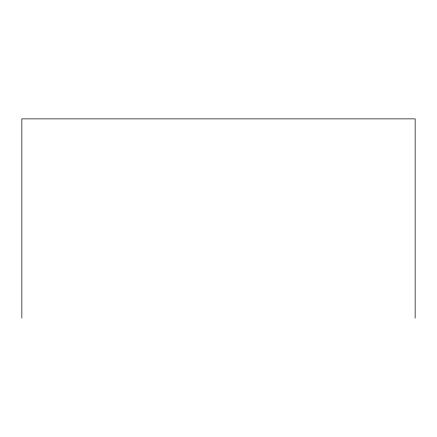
<?xml version="1.0" encoding="UTF-8"?>
<svg xmlns="http://www.w3.org/2000/svg" width="437" height="437" viewBox="0 0 437 437"><rect width="100%" height="100%" fill="white"/><g stroke="black" fill="none" stroke-linecap="round" stroke-linejoin="round"><path stroke-width="0.66" d="M415.15 318.131L415.15 118.869L21.85 118.869L21.85 318.131"/></g></svg>
